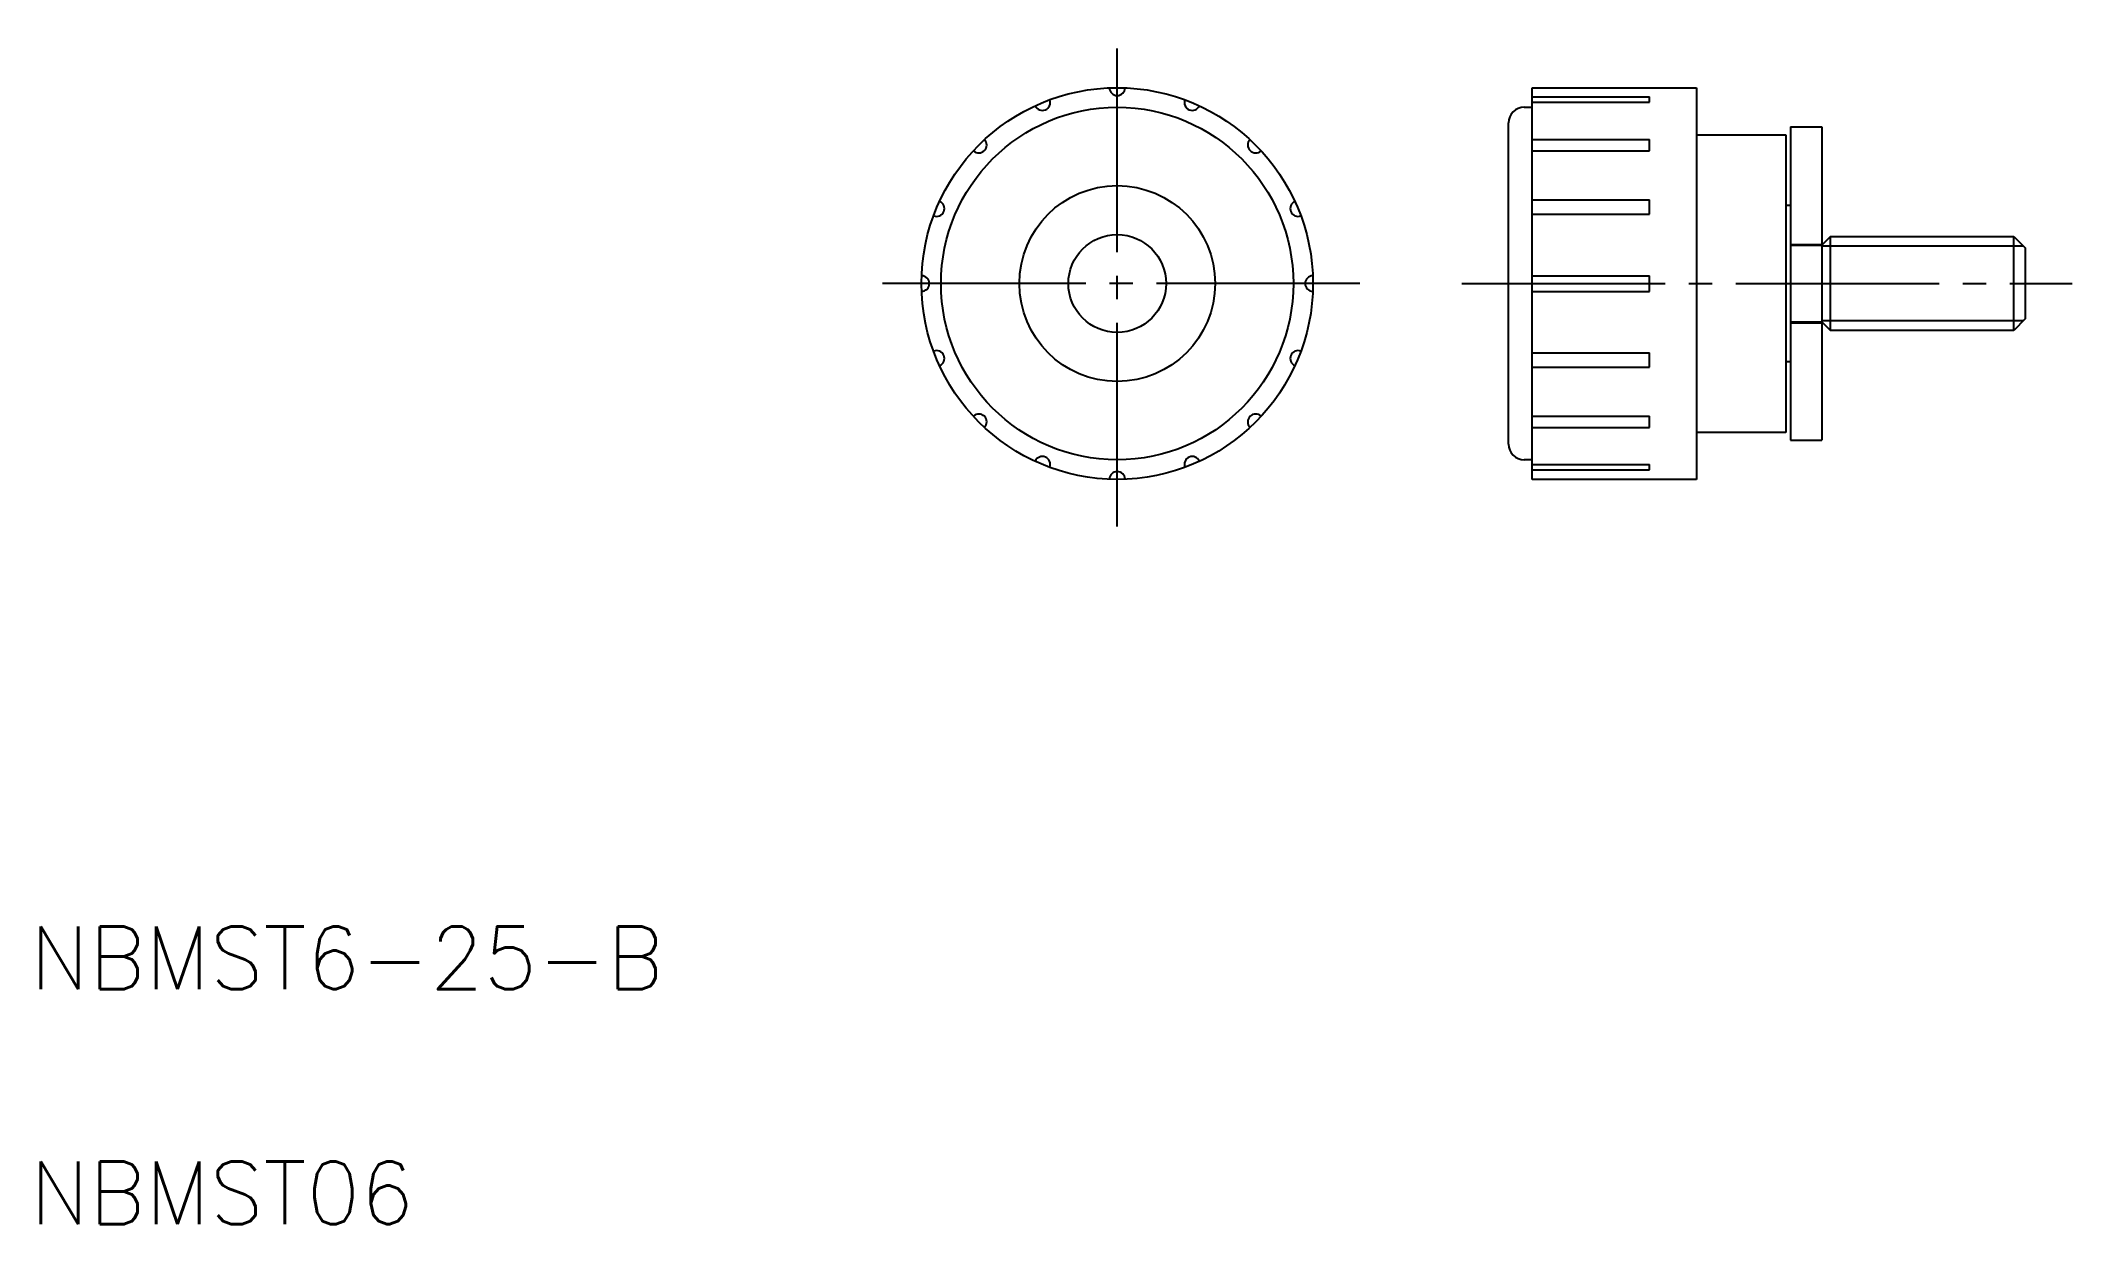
# Model space of a CAD drawing. Extents: x 68 to 198, y 174 to 250.
import ezdxf

# ---------------------------------------------------------------- set-up
doc = ezdxf.new("R2010")
doc.units = 0
doc.linetypes.add('CENTER', pattern=[17.5, 13, -1.5, 1.5, -1.5])
doc.linetypes.add('DASHED', pattern=[3.5, 2, -1.5])
doc.layers.get('0').update_dxf_attribs({"linetype": 'CONTINUOUS'})
doc.layers.add('CENTER', color=1, linetype='CENTER')
doc.styles.get("Standard").update_dxf_attribs({"font": 'txt.shx', "bigfont": '@extfont2.shx'})

msp = doc.modelspace()

# ---------------------------------------------------------------- linework, layer by layer
at = {"color": 7, "linetype": 'CONTINUOUS'}
for p, q in [((163.35, 245.48), (163.35, 246.73)), ((163.35, 246.73), (173.85, 246.73)), ((173.85, 246.73), (173.85, 243.73)), ((162.85, 245.48), (163.35, 245.48)), ((163.35, 246.14), (170.85, 246.14)), ((163.35, 245.8), (170.85, 245.8)), ((163.35, 222.98), (163.35, 245.48)), ((170.85, 245.8), (170.85, 246.14)), ((161.85, 223.98), (161.85, 244.48)), ((179.85, 244.23), (179.85, 224.23)), ((179.85, 244.23), (181.85, 244.23)), ((181.85, 244.23), (181.85, 224.23)), ((163.35, 243.42), (170.85, 243.42)), ((163.35, 242.71), (170.85, 242.71)), ((170.85, 242.71), (170.85, 243.42)), ((173.85, 243.73), (179.55, 243.73)), ((173.85, 243.73), (173.85, 224.73)), ((179.55, 243.73), (179.55, 239.23)), ((163.35, 239.57), (170.85, 239.57)), ((170.85, 238.65), (170.85, 239.57)), ((179.55, 239.23), (179.55, 229.23)), ((179.55, 239.23), (179.85, 239.23)), ((179.85, 239.23), (179.85, 236.73)), ((163.35, 238.65), (170.85, 238.65)), ((179.85, 236.73), (179.85, 231.73)), ((182.4, 237.23), (181.85, 236.68)), ((181.85, 236.68), (181.85, 231.78)), ((182.4, 237.23), (194.12, 237.23)), ((182.4, 231.23), (182.4, 237.23)), ((194.12, 231.23), (194.12, 237.23)), ((194.12, 237.23), (194.85, 236.5)), ((194.85, 236.5), (194.85, 231.97)), ((163.35, 234.73), (170.85, 234.73)), ((163.35, 233.73), (170.85, 233.73)), ((170.85, 233.73), (170.85, 234.73)), ((179.85, 231.73), (179.85, 229.23)), ((181.85, 231.78), (182.4, 231.23)), ((194.12, 231.23), (182.4, 231.23)), ((194.85, 231.97), (194.12, 231.23)), ((163.35, 229.81), (170.85, 229.81)), ((170.85, 228.89), (170.85, 229.81)), ((163.35, 228.89), (170.85, 228.89)), ((179.55, 229.23), (179.55, 224.73)), ((179.85, 229.23), (179.55, 229.23)), ((163.35, 225.76), (170.85, 225.76)), ((163.35, 225.05), (170.85, 225.05)), ((170.85, 225.05), (170.85, 225.76)), ((179.55, 224.73), (173.85, 224.73)), ((173.85, 224.73), (173.85, 221.73)), ((179.85, 224.23), (181.85, 224.23)), ((163.35, 222.98), (162.85, 222.98)), ((163.35, 221.73), (163.35, 222.98)), ((163.35, 222.67), (170.85, 222.67)), ((163.35, 222.33), (170.85, 222.33)), ((170.85, 222.33), (170.85, 222.67)), ((173.85, 221.73), (163.35, 221.73))]:
    msp.add_line(p, q, dxfattribs=at)
at = {"color": 3, "linetype": 'DASHED'}
for p, q in [((179.85, 236.73), (181.85, 236.73)), ((179.85, 236.68), (181.85, 236.68)), ((179.85, 231.78), (181.85, 231.78)), ((179.85, 231.73), (181.85, 231.73))]:
    msp.add_line(p, q, dxfattribs=at)
at = {"color": 3}
for p, q in [((194.73, 236.62), (181.85, 236.62)), ((194.73, 231.85), (181.85, 231.85))]:
    msp.add_line(p, q, dxfattribs=at)
at = {"color": 7, "linetype": 'CONTINUOUS'}
for radius in [12.5, 11.25, 6.25, 3.12]:
    msp.add_circle((136.85, 234.23), radius, dxfattribs=at)
for centre, radius, start, end in [((136.85, 246.73), 0.5, 181.146, 358.854), ((132.07, 245.78), 0.5, 203.646, 21.354), ((141.64, 245.78), 0.5, 158.646, 336.354), ((162.85, 244.48), 1, 90, 180), ((128.02, 243.07), 0.5, 226.146, 43.854), ((145.69, 243.07), 0.5, 136.146, 313.854), ((125.31, 239.02), 0.5, 248.646, 66.354), ((148.4, 239.02), 0.5, 113.646, 291.354), ((124.35, 234.23), 0.5, 271.146, 88.854), ((149.35, 234.23), 0.5, 91.146, 268.854), ((125.31, 229.45), 0.5, 293.646, 111.354), ((148.4, 229.45), 0.5, 68.646, 246.354), ((128.02, 225.4), 0.5, 316.146, 133.854), ((145.69, 225.4), 0.5, 46.146, 223.854), ((162.85, 223.98), 1, 180, 270), ((132.07, 222.69), 0.5, 338.646, 156.354), ((136.85, 221.73), 0.5, 1.146, 178.854), ((141.64, 222.69), 0.5, 23.646, 201.354)]:
    msp.add_arc(centre, radius, start, end, dxfattribs=at)
at = {"layer": 'CENTER', "color": 1, "linetype": 'CENTER'}
for p, q in [((136.85, 218.73), (136.85, 249.73)), ((152.35, 234.23), (121.35, 234.23)), ((158.85, 234.23), (197.85, 234.23))]:
    msp.add_line(p, q, dxfattribs=at)

# ---------------------------------------------------------------- texts
at = {"color": 7, "linetype": 'CONTINUOUS'}
for s, p in [('NBMST6-25-B', (67.41, 189.18)), ('NBMST06', (67.41, 174.18))]:
    msp.add_text(s, height=4, dxfattribs=at).set_placement(p)

doc.saveas('drawing.dxf')
